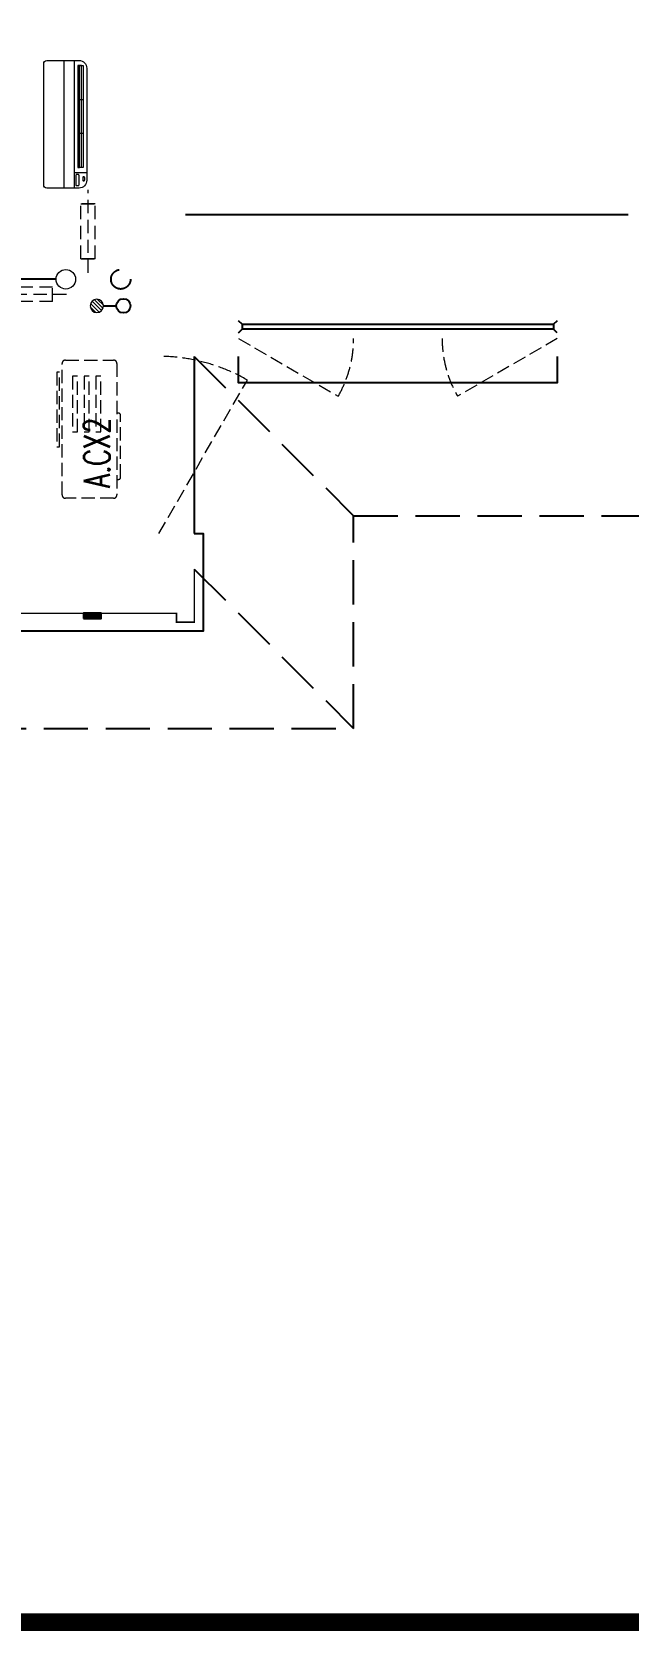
# Model space of a CAD drawing. Extents: x 3002737 to 4077523, y -995787 to -7267.
# Drawn here: x 3453188 to 3456554, y -935437 to -926413 of the extents above; entities that cross this region are included whole.
import ezdxf

# ---------------------------------------------------------------- set-up
doc = ezdxf.new("R2010")
doc.units = 0
doc.header["$LTSCALE"] = 1000
doc.header["$MEASUREMENT"] = 0
doc.linetypes.add('DASH', pattern=[0.35, 0.25, -0.1])
doc.linetypes.add('HIDDEN', pattern=[0.375, 0.25, -0.125])
doc.layers.get('0').update_dxf_attribs({"linetype": 'CONTINUOUS'})
for name, color, linetype in [('!!电气', 1, 'CONTINUOUS'), ('3-栏杆1', 252, 'CONTINUOUS'), ('3.5方案汇报，与郭总、侯月琴确定户型_t8$0$2020.03.04 -1安徽标准化洋房户型(UA）_t8_t8$0$看线', 154, 'CONTINUOUS'), ('VPIPE-凝结', 150, 'CONTINUOUS'), ('VPIPE-雨水', 4, 'DASH'), ('卫生间', 6, 'CONTINUOUS'), ('看线', 185, 'CONTINUOUS'), ('立面', 73, 'CONTINUOUS'), ('铝合金', 144, 'CONTINUOUS')]:
    doc.layers.add(name, color=color, linetype=linetype)
for name, color, linetype, lineweight in [('EQUIP_地漏', 7, 'CONTINUOUS', 18), ('VPIPE-废水', 31, 'TG_F', 18), ('WINDOW', 146, 'CONTINUOUS', 20), ('图框', 147, 'CONTINUOUS', 20), ('平面-空调室内机', 176, 'CONTINUOUS', 9), ('平面-空调预留孔', 252, 'CONTINUOUS', 15)]:
    doc.layers.add(name, color=color, linetype=linetype, lineweight=lineweight)
doc.styles.add('_TCH_DIM', font='SIMPLEX', dxfattribs={"bigfont": 'GBCBIG'})
doc.styles.add('TG_LINETYPE', font='SIMPLEX', dxfattribs={"width": 0.8, "height": 3, "bigfont": 'HZTXT'})
doc.linetypes.add('TG_F', pattern='A,2,-0.3,["F",TG_LINETYPE,S=0.1,R=0,X=-0.23,Y=-0.15],0', length=2.3)

# ---------------------------------------------------------------- blocks, each defined once
blk = doc.blocks.new('A$C148B7D8E')
at = {"layer": '卫生间', "color": 252, "linetype": 'DASH'}
for p, q in [((22550, 0), (23450, -900)), ((22550, -1200), (23450, -2100))]:
    blk.add_line(p, q, dxfattribs=at)
blk.add_lwpolyline([(16100, 14000), (16100, 15400), (7700, 15400), (7700, 10800), (7300, 10800), (7300, 10000), (900, 10000), (900, 9000), (-900, 9000), (-900, -900), (1750, -900), (1750, -2100), (23450, -2100), (23450, -900), (25100, -900)], dxfattribs=at)
blk = doc.blocks.new('dongkong')
at = {"layer": '平面-空调预留孔', "color": 8, "linetype": 'HIDDEN', "ltscale": 0.3}
for p, q in [((-603796, 210899.9), (-603796, 210431.5)), ((-603836, 210821), (-603836, 210510.8)), ((-603836, 210821), (-603756, 210821)), ((-603756, 210821), (-603756, 210510.8))]:
    blk.add_line(p, q, dxfattribs=at)
blk.add_lwpolyline([(-603756, 210510.8), (-603836, 210510.8)], dxfattribs=at)
blk = doc.blocks.new('A$C001338C2')
at = {"color": 8}
for p, q in [((0, 249), (0, 22)), ((845, 304), (55, 304)), ((109, 215), (109, 304)), ((900, 22), (900, 249)), ((22, 0), (878, 0))]:
    blk.add_line(p, q, dxfattribs=at)
at = {"color": 8, "lineweight": 5}
for p, q in [((865, 279), (144, 279)), ((144, 279), (144, 266)), ((387, 279), (144, 279)), ((144, 279), (144, 253)), ((144, 266), (865, 266)), ((144, 240), (144, 253)), ((144, 253), (865, 253)), ((865, 240), (144, 240)), ((387, 240), (387, 279)), ((622, 240), (387, 240)), ((865, 279), (622, 279)), ((622, 279), (622, 240)), ((865, 253), (865, 279)), ((865, 266), (865, 240)), ((900, 215), (0, 215)), ((900, 143), (0, 143))]:
    blk.add_line(p, q, dxfattribs=at)
at = {"color": 8}
for points in [[(89, 226), (22, 226, -0.414214), (17, 232), (17, 243, -0.414214), (22, 249), (89, 249, -0.414214), (95, 243), (95, 232, -0.414214)], [(73, 275), (57, 275, -0.414214), (51, 281), (51, 283, -0.414214), (57, 289), (73, 289, -0.414214), (79, 283), (79, 281, -0.414214)]]:
    blk.add_lwpolyline(points, format="xyb", close=True, dxfattribs=at)
for centre, radius, start, end in [((55, 249), 55, 90, 180), ((845, 249), 55, 360, 90), ((22, 22), 22, 180, 270), ((878, 22), 22, 270, 360)]:
    blk.add_arc(centre, radius, start, end, dxfattribs=at)
blk = doc.blocks.new('$TwtSys$00000141')
at = {"color": 252}
for p, q in [((-47, 4), (-5, 46)), ((-47, 4), (-5, 46)), ((-44, -18), (18, 44)), ((-44, -18), (18, 44)), ((-33, -33), (33, 33)), ((-33, -33), (33, 33)), ((-16, -44), (44, 16)), ((-16, -44), (44, 16)), ((6, -46), (46, -6)), ((6, -46), (46, -6))]:
    blk.add_line(p, q, dxfattribs=at)
blk.add_circle((0, 0), 47, dxfattribs=at)
blk.add_circle((0, 0), 47, dxfattribs=at)
blk = doc.blocks.new('fergve')
at = {"layer": '平面-空调预留孔', "color": 8, "linetype": 'DASH', "ltscale": 0.3}
for p, q in [((119062.7, 54987.6), (119062.7, 54977.6)), ((119072.7, 54967.6), (119425.6, 54967.6)), ((119435.6, 54977.6), (119435.6, 54987.6))]:
    blk.add_line(p, q, dxfattribs=at)
for points in [[(119666.7, 55326.8), (119246.8, 55326.8), (119246.8, 55311.6), (119666.7, 55311.6)], [(119645.5, 55239.2), (119330, 55239.2), (119330, 55210.2), (119645.5, 55210.2)], [(119645.5, 55173.4), (119330, 55173.4), (119330, 55144.4), (119645.5, 55144.4)], [(119645.5, 55107.6), (119330, 55107.6), (119330, 55078.6), (119645.5, 55078.6)]]:
    blk.add_lwpolyline(points, close=True, dxfattribs=at)
blk.add_lwpolyline([(119715.9, 54987.6), (118975.9, 54987.6, -0.414214), (118955.9, 55007.6), (118955.9, 55277.6, -0.414214), (118975.9, 55297.6), (119715.9, 55297.6, -0.414214), (119735.9, 55277.6), (119735.9, 55007.6, -0.414214)], format="xyb", close=True, dxfattribs=at)
for centre, start, end in [((119072.7, 54977.6), 180, 270), ((119425.6, 54977.6), 270, 0)]:
    blk.add_arc(centre, 10, start, end, dxfattribs=at)
at = {"layer": '平面-空调预留孔', "color": 8, "linetype": 'DASH', "ltscale": 0.3, "style": '_TCH_DIM', "width": 0.705882}
blk.add_text('A.CX2', height=146.88, dxfattribs=at).set_placement((119015.3, 55027.3))
blk = doc.blocks.new('GDGDRGDGDRGDR')
at = {"layer": '平面-空调室内机', "ltscale": 0.3, "xscale": -1, "rotation": 270}
blk.add_blockref('dongkong', (231445.9, 1046278.1), dxfattribs=at)
at = {"layer": '平面-空调预留孔', "rotation": 90}
blk.add_blockref('fergve', (497617.7, 322375.3), dxfattribs=at)
blk = doc.blocks.new('A$C5F341E43')
at = {"layer": '立面'}
h = blk.add_hatch(dxfattribs=at)
h.set_pattern_fill('ANSI31', color=252, scale=2)
h.set_pattern_definition([(45, (-866400.3096, -795945.461), (-2.24506403, 2.24506403), [])])
h.paths.add_polyline_path([(21825, -380), (21925, -380), (21925, -350), (21825, -350)])
at = {"color": 252, "const_width": 8}
blk.add_lwpolyline([(22450, -100), (22450, -400), (22350, -400), (22350, -350), (21300, -350), (21300, -100)], dxfattribs=at)
at = {"layer": '3-栏杆1', "color": 252}
for p, q in [((22720.3, 1282.2), (22700, 1300)), ((22700, 1300), (22720.3, 1282.2)), ((22720.3, 1282.1), (24479.7, 1282.2)), ((22720.3, 1282.2), (22720.3, 1252.9)), ((24479.7, 1282.2), (24500, 1300)), ((24500, 1300), (24479.7, 1282.2)), ((24479.7, 1282.2), (24479.7, 1252.9)), ((22720.3, 1252.9), (22700, 1233.1)), ((22700, 1233.1), (22720.3, 1252.9)), ((24479.7, 1252.9), (22720.3, 1252.9)), ((24500, 1233.1), (24479.7, 1252.9))]:
    blk.add_line(p, q, dxfattribs=at)
at = {"layer": '3.5方案汇报，与郭总、侯月琴确定户型_t8$0$2020.03.04 -1安徽标准化洋房户型(UA）_t8_t8$0$看线', "color": 252, "ltscale": 10}
blk.add_line((22400, 1900), (24900, 1900), dxfattribs=at)
at = {"layer": 'VPIPE-凝结', "color": 252, "ltscale": 0.1}
blk.add_line((21670, 1535), (21330, 1535), dxfattribs=at)
blk.add_lwpolyline([(21937.6, 1385), (22010, 1385)], dxfattribs=at)
at = {"layer": 'VPIPE-凝结', "color": 252}
blk.add_circle((22050, 1385), 40, dxfattribs=at)
at = {"layer": 'VPIPE-废水', "color": 252}
blk.add_circle((21725, 1535), 55, dxfattribs=at)
at = {"layer": 'VPIPE-雨水', "color": 252}
blk.add_circle((22035, 1535), 55, dxfattribs=at)
at = {"layer": 'WINDOW', "color": 252, "linetype": 'DASH', "ltscale": 0.3}
for points in [[(22700, 1200), (23263.1, 875.4, 0.131485), (23350, 1200)], [(24500, 1200), (23936.9, 875.4, -0.131485), (23850, 1200)], [(22250, 100), (22750, 966, 0.131652), (22250, 1100)]]:
    blk.add_lwpolyline(points, format="xyb", dxfattribs=at)
at = {"layer": '看线', "color": 252, "ltscale": 0.5}
for points in [[(22450, 1100), (22450, 100)], [(24500, 1100), (24500, 950), (22700, 950), (22700, 1100)]]:
    blk.add_lwpolyline(points, dxfattribs=at)
at = {"layer": '看线', "color": 252}
blk.add_lwpolyline([(22450, 100), (22500, 100), (22500, -450), (21250, -450), (21250, -250)], dxfattribs=at)
at = {"layer": '立面', "color": 252}
blk.add_lwpolyline([(21825, -380), (21925, -380), (21925, -350), (21825, -350)], close=True, dxfattribs=at)
at = {"layer": '铝合金', "color": 252}
blk.add_lwpolyline([(21825, -380), (21925, -380), (21925, -350), (21825, -350)], close=True, dxfattribs=at)
at = {"color": 252}
for name, p in [('A$C148B7D8E', (-100, 1100)), ('GDGDRGDGDRGDR', (-420616.6, -441032.1))]:
    blk.add_blockref(name, p, dxfattribs=at)
at = {"layer": 'EQUIP_地漏', "color": 252, "xscale": 0.8, "yscale": -0.8, "zscale": 0.8, "rotation": 180}
blk.add_blockref('$TwtSys$00000141', (21900, 1385), dxfattribs=at)
at = {"layer": '平面-空调室内机', "color": 252, "ltscale": 0.3, "rotation": 180}
blk.add_blockref('dongkong', (-581945.9, 212470.8), dxfattribs=at)
at = {"layer": '平面-空调室内机', "color": 252, "ltscale": 0.3, "xscale": -1, "rotation": 180}
blk.add_blockref('dongkong', (625646.1, 212470.8), dxfattribs=at)
at = {"layer": '平面-空调预留孔', "color": 252, "xscale": -0.800000000046565, "yscale": 0.800000000046565, "zscale": 0.800000000046565, "rotation": 269.9999997665698}
blk.add_blockref('A$C001338C2', (21600.1, 2050), dxfattribs=at)

msp = doc.modelspace()

# ---------------------------------------------------------------- linework, layer by layer
at = {"layer": '图框', "const_width": 100}
msp.add_lwpolyline([(3500451.8, -935386.6), (3500451.8, -877986.6), (3419851.8, -877986.6), (3419851.8, -935386.6)], close=True, dxfattribs=at)

# ---------------------------------------------------------------- block references
at = {"layer": '!!电气'}
msp.add_blockref('A$C5F341E43', (3431654.3, -929343.2), dxfattribs=at)

doc.saveas('drawing.dxf')
